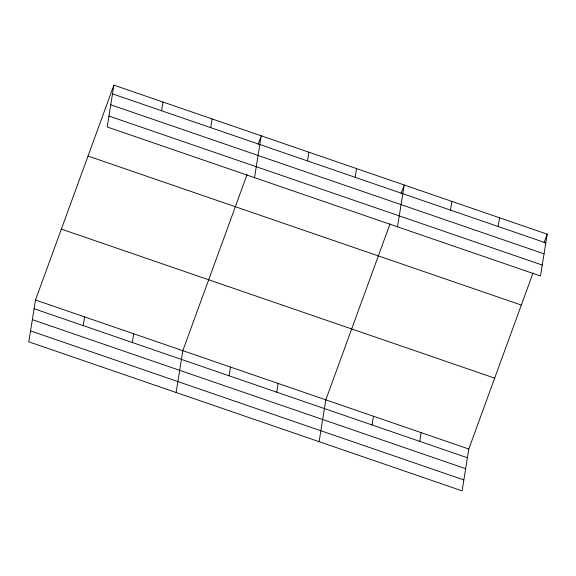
<?xml version="1.0" encoding="UTF-8"?>
<svg xmlns="http://www.w3.org/2000/svg" width="576" height="576" viewBox="0 0 576 576"><rect width="100%" height="100%" fill="white"/><g stroke="black" fill="none" stroke-linecap="round" stroke-linejoin="round"><path stroke-width="0.86" d="M113.904 85.147L107.201 126.979L540.497 275.998L547.2 234.166L113.904 85.147L35.503 300.002L28.8 341.834L462.096 490.853L468.799 449.021L533.03 272.995M83.21 325.62L84.607 316.894M161.611 110.758L163.008 102.031M132.314 342.511L133.711 333.785M210.722 127.649L212.119 118.922M176.119 392.501L182.822 350.669L247.054 174.643M254.52 177.646L261.223 135.814L258.142 144.252M229.09 375.79L230.486 367.063M307.49 160.927L308.887 152.208M276.746 392.184L278.143 383.458M355.154 177.322L356.551 168.595M319.111 441.677L325.807 399.845L390.046 223.819M397.512 226.822L404.215 184.99L401.134 193.428M372.074 424.966L373.471 416.239M450.475 210.103L451.872 201.384M419.738 441.36L421.135 432.634M498.139 226.498L499.536 217.771M544.118 242.604L547.2 234.166M112.507 93.874L545.803 242.892M110.758 104.796L544.054 253.814M108.95 116.05L542.246 265.068M88.027 156.053L521.33 305.071M61.373 229.104L494.669 378.122M35.503 300.002L468.799 449.021M34.099 308.729L467.402 457.747M32.35 319.651L465.653 468.677M30.55 330.912L463.846 479.93"/></g></svg>
